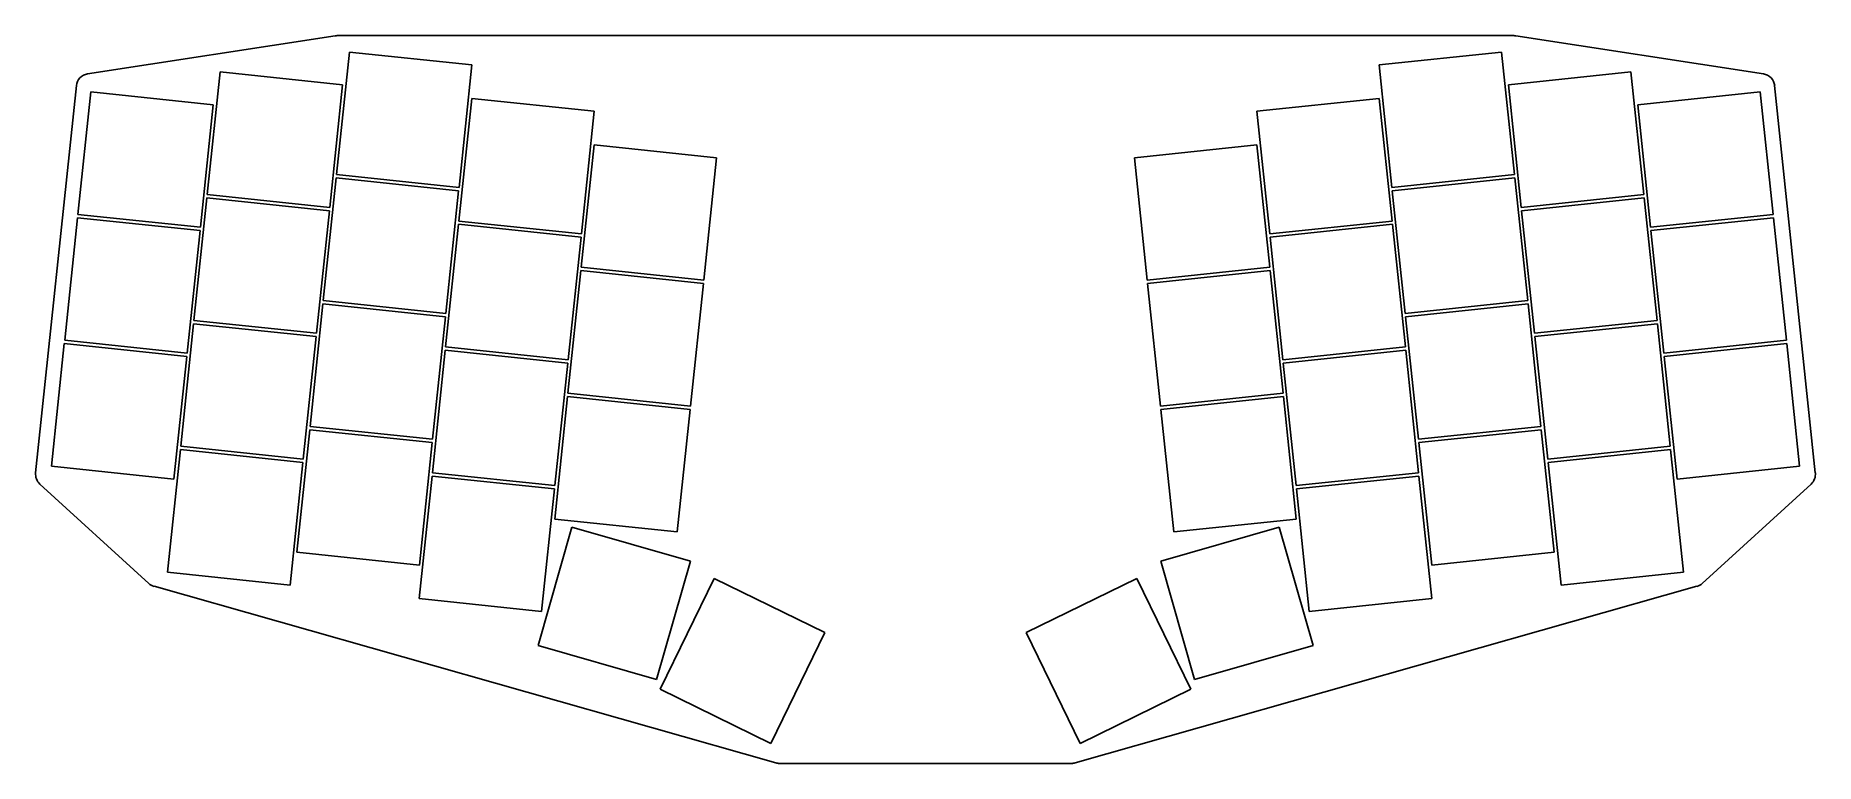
# Model space of a CAD drawing. Header units: millimetres. Extents: x 78 to 346, y -144 to -35.
import ezdxf

# ---------------------------------------------------------------- set-up
doc = ezdxf.new("R2010")
doc.units = ezdxf.units.MM

msp = doc.modelspace()

# ---------------------------------------------------------------- linework, layer by layer
at = {"linetype": 'CONTINUOUS'}
for p, q in [((86.25, -40.34), (123.41, -34.63)), ((123.71, -34.61), (300.45, -34.61)), ((300.76, -34.63), (337.92, -40.34)), ((125.56, -37.08), (123.63, -55.48)), ((143.96, -39.01), (125.56, -37.08)), ((298.6, -37.08), (280.21, -39.01)), ((300.54, -55.48), (298.6, -37.08)), ((106.14, -40.06), (104.21, -58.46)), ((124.54, -42), (106.14, -40.06)), ((142.03, -57.41), (143.96, -39.01)), ((280.21, -39.01), (282.14, -57.41)), ((318.02, -40.06), (299.62, -42)), ((319.96, -58.46), (318.02, -40.06)), ((78.45, -100.24), (84.56, -42.11)), ((122.61, -60.4), (124.54, -42)), ((299.62, -42), (301.56, -60.4)), ((339.6, -42.11), (345.71, -100.24)), ((86.73, -43.05), (84.79, -61.45)), ((105.12, -44.98), (86.73, -43.05)), ((103.19, -63.38), (105.12, -44.98)), ((143.94, -44.04), (142, -62.44)), ((162.33, -45.97), (143.94, -44.04)), ((280.23, -44.04), (261.83, -45.97)), ((282.16, -62.44), (280.23, -44.04)), ((337.44, -43.05), (319.04, -44.98)), ((319.04, -44.98), (320.98, -63.38)), ((339.37, -61.45), (337.44, -43.05)), ((160.4, -64.37), (162.33, -45.97)), ((261.83, -45.97), (263.77, -64.37)), ((162.31, -51), (160.37, -69.39)), ((180.71, -52.93), (162.31, -51)), ((178.77, -71.33), (180.71, -52.93)), ((261.86, -51), (243.46, -52.93)), ((243.46, -52.93), (245.39, -71.33)), ((263.79, -69.39), (261.86, -51)), ((123.58, -55.97), (121.64, -74.37)), ((141.97, -57.91), (123.58, -55.97)), ((123.63, -55.48), (142.03, -57.41)), ((282.14, -57.41), (300.54, -55.48)), ((300.59, -55.97), (282.19, -57.91)), ((302.52, -74.37), (300.59, -55.97)), ((104.21, -58.46), (122.61, -60.4)), ((140.04, -76.31), (141.97, -57.91)), ((282.19, -57.91), (284.13, -76.31)), ((301.56, -60.4), (319.96, -58.46)), ((84.79, -61.45), (103.19, -63.38)), ((104.16, -58.96), (102.22, -77.36)), ((122.56, -60.89), (104.16, -58.96)), ((120.62, -79.29), (122.56, -60.89)), ((320.01, -58.96), (301.61, -60.89)), ((301.61, -60.89), (303.54, -79.29)), ((321.94, -77.36), (320.01, -58.96)), ((320.98, -63.38), (339.37, -61.45)), ((84.74, -61.95), (82.81, -80.35)), ((103.14, -63.88), (84.74, -61.95)), ((101.2, -82.28), (103.14, -63.88)), ((141.95, -62.93), (140.02, -81.33)), ((160.35, -64.87), (141.95, -62.93)), ((142, -62.44), (160.4, -64.37)), ((263.77, -64.37), (282.16, -62.44)), ((282.22, -62.93), (263.82, -64.87)), ((284.15, -81.33), (282.22, -62.93)), ((339.43, -61.95), (321.03, -63.88)), ((321.03, -63.88), (322.96, -82.28)), ((341.36, -80.35), (339.43, -61.95)), ((158.41, -83.26), (160.35, -64.87)), ((263.82, -64.87), (265.75, -83.26)), ((160.37, -69.39), (178.77, -71.33)), ((245.39, -71.33), (263.79, -69.39)), ((160.32, -69.89), (158.39, -88.29)), ((178.72, -71.82), (160.32, -69.89)), ((176.79, -90.22), (178.72, -71.82)), ((263.84, -69.89), (245.44, -71.82)), ((245.44, -71.82), (247.38, -90.22)), ((265.78, -88.29), (263.84, -69.89)), ((121.64, -74.37), (140.04, -76.31)), ((284.13, -76.31), (302.52, -74.37)), ((102.22, -77.36), (120.62, -79.29)), ((121.59, -74.87), (119.66, -93.27)), ((139.99, -76.8), (121.59, -74.87)), ((138.05, -95.2), (139.99, -76.8)), ((302.58, -74.87), (284.18, -76.8)), ((284.18, -76.8), (286.11, -95.2)), ((304.51, -93.27), (302.58, -74.87)), ((303.54, -79.29), (321.94, -77.36)), ((102.17, -77.86), (100.24, -96.25)), ((120.57, -79.79), (102.17, -77.86)), ((118.64, -98.19), (120.57, -79.79)), ((321.99, -77.86), (303.6, -79.79)), ((303.6, -79.79), (305.53, -98.19)), ((323.93, -96.25), (321.99, -77.86)), ((82.75, -80.84), (80.82, -99.24)), ((101.15, -82.78), (82.75, -80.84)), ((82.81, -80.35), (101.2, -82.28)), ((99.22, -101.18), (101.15, -82.78)), ((139.96, -81.83), (138.03, -100.23)), ((158.36, -83.76), (139.96, -81.83)), ((140.02, -81.33), (158.41, -83.26)), ((265.75, -83.26), (284.15, -81.33)), ((284.2, -81.83), (265.8, -83.76)), ((286.14, -100.23), (284.2, -81.83)), ((322.96, -82.28), (341.36, -80.35)), ((341.41, -80.84), (323.01, -82.78)), ((323.01, -82.78), (324.95, -101.18)), ((343.35, -99.24), (341.41, -80.84)), ((156.43, -102.16), (158.36, -83.76)), ((265.8, -83.76), (267.74, -102.16)), ((158.34, -88.79), (156.4, -107.19)), ((176.74, -90.72), (158.34, -88.79)), ((158.39, -88.29), (176.79, -90.22)), ((174.8, -109.12), (176.74, -90.72)), ((247.38, -90.22), (265.78, -88.29)), ((265.83, -88.79), (247.43, -90.72)), ((247.43, -90.72), (249.36, -109.12)), ((267.76, -107.19), (265.83, -88.79)), ((119.66, -93.27), (138.05, -95.2)), ((286.11, -95.2), (304.51, -93.27)), ((119.6, -93.77), (117.67, -112.16)), ((138, -95.7), (119.6, -93.77)), ((136.07, -114.1), (138, -95.7)), ((304.56, -93.77), (286.16, -95.7)), ((286.16, -95.7), (288.1, -114.1)), ((306.5, -112.16), (304.56, -93.77)), ((100.19, -96.75), (98.25, -115.15)), ((118.58, -98.69), (100.19, -96.75)), ((100.24, -96.25), (118.64, -98.19)), ((116.65, -117.08), (118.58, -98.69)), ((305.53, -98.19), (323.93, -96.25)), ((323.98, -96.75), (305.58, -98.69)), ((305.58, -98.69), (307.52, -117.08)), ((325.91, -115.15), (323.98, -96.75)), ((80.82, -99.24), (99.22, -101.18)), ((137.98, -100.72), (136.04, -119.12)), ((156.38, -102.66), (137.98, -100.72)), ((138.03, -100.23), (156.43, -102.16)), ((267.74, -102.16), (286.14, -100.23)), ((286.19, -100.72), (267.79, -102.66)), ((288.12, -119.12), (286.19, -100.72)), ((324.95, -101.18), (343.35, -99.24)), ((95.43, -116.84), (79.09, -101.93)), ((154.44, -121.06), (156.38, -102.66)), ((267.79, -102.66), (269.72, -121.06)), ((345.07, -101.93), (328.74, -116.84)), ((158.99, -108.4), (153.89, -126.18)), ((156.4, -107.19), (174.8, -109.12)), ((176.77, -113.5), (158.99, -108.4)), ((265.18, -108.4), (247.4, -113.5)), ((249.36, -109.12), (267.76, -107.19)), ((270.28, -126.18), (265.18, -108.4)), ((117.67, -112.16), (136.07, -114.1)), ((288.1, -114.1), (306.5, -112.16)), ((171.67, -131.28), (176.77, -113.5)), ((247.4, -113.5), (252.49, -131.28)), ((189.62, -143.78), (96.23, -117.28)), ((98.25, -115.15), (116.65, -117.08)), ((180.33, -116.11), (172.22, -132.74)), ((196.96, -124.22), (180.33, -116.11)), ((243.83, -116.11), (227.2, -124.22)), ((327.93, -117.28), (234.55, -143.78)), ((251.94, -132.74), (243.83, -116.11)), ((307.52, -117.08), (325.91, -115.15)), ((136.04, -119.12), (154.44, -121.06)), ((269.72, -121.06), (288.12, -119.12)), ((188.85, -140.85), (196.96, -124.22)), ((227.2, -124.22), (235.31, -140.85)), ((153.89, -126.18), (171.67, -131.28)), ((252.49, -131.28), (270.28, -126.18)), ((172.22, -132.74), (188.85, -140.85)), ((235.31, -140.85), (251.94, -132.74)), ((234, -143.86), (190.17, -143.86))]:
    msp.add_line(p, q, dxfattribs=at)
for centre, start, end in [((123.71, -36.61), 90, 98.7436), ((300.45, -36.61), 81.2564, 90), ((86.55, -42.32), 98.7436, 174), ((337.62, -42.32), 6, 81.2564), ((80.44, -100.45), 174, 227.6156), ((343.73, -100.45), 312.3844, 6), ((96.78, -115.36), 227.6156, 254.1568), ((327.39, -115.36), 285.8432, 312.3844), ((190.17, -141.86), 254.1568, 270), ((234, -141.86), 270, 285.8432)]:
    msp.add_arc(centre, 2, start, end, dxfattribs=at)

doc.saveas('drawing.dxf')
